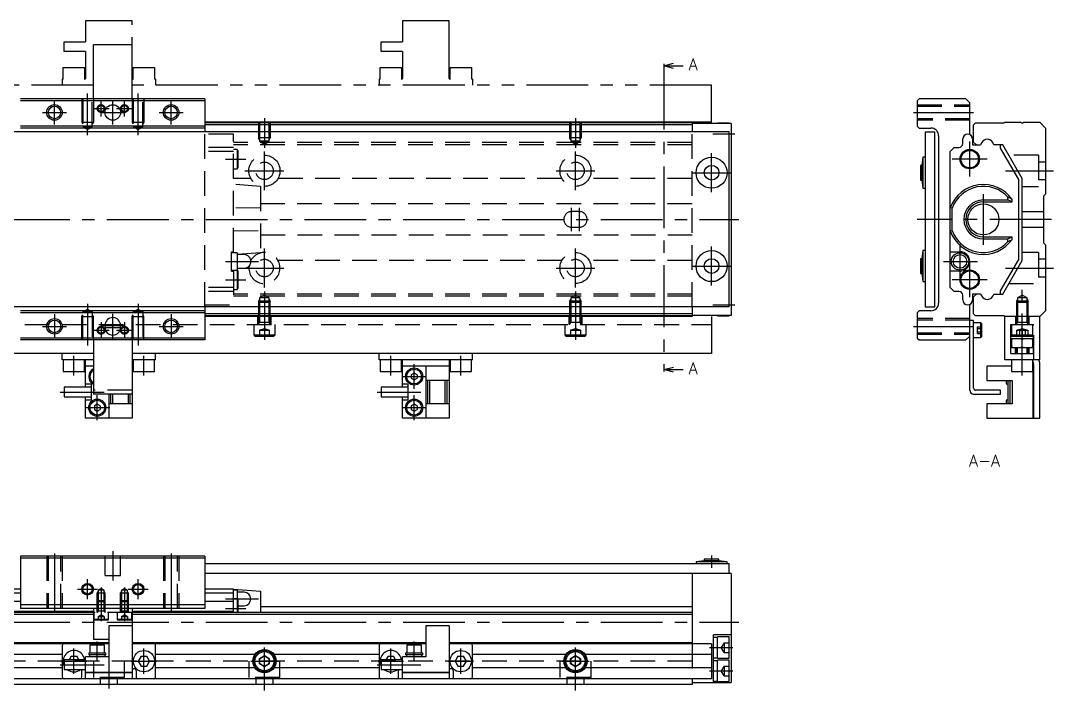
# Model space of a CAD drawing. Extents: x -2 to 521, y -8 to 185.
# Drawn here: x 255.2 to 520.8, y 13 to 185.2 of the extents above; entities that cross this region are included whole.
import ezdxf

# ---------------------------------------------------------------- set-up
doc = ezdxf.new("R2010")
doc.units = 0
doc.header["$LTSCALE"] = 0.5
for name, pattern in [('CENTER', [50.8, 31.75, -6.35, 6.35, -6.35]), ('DASHED', [19.05, 12.7, -6.35]), ('PHANTOM', [63.5, 31.75, -6.35, 6.35, -6.35, 6.35, -6.35])]:
    doc.linetypes.add(name, pattern=pattern)
for name, color, linetype in [('MSM_CENTER', 1, 'CENTER'), ('MSM_CONTINUOUS', 7, 'CONTINUOUS'), ('MSM_DASHED', 4, 'DASHED'), ('MSM_IMAGINARY', 6, 'PHANTOM'), ('MSM_NARROW', 5, 'CONTINUOUS'), ('MSM_PART_NUMBER', 7, 'CONTINUOUS')]:
    doc.layers.add(name, color=color, linetype=linetype)
doc.styles.get("Standard").update_dxf_attribs({"font": 'txt.shx', "height": 3, "bigfont": 'bigfont.shx'})

msp = doc.modelspace()

# ---------------------------------------------------------------- linework, layer by layer
at = {"layer": 'MSM_CENTER'}
for p, q in [((420.63, 173.08), (420.63, 95.96)), ((263.9, 158.48), (263.9, 164.68)), ((272.4, 155.78), (272.4, 166.48)), ((278.9, 158.48), (278.9, 164.68)), ((285.4, 155.78), (285.4, 166.48)), ((293.9, 158.48), (293.9, 164.68)), ((273.85, 162.58), (277.95, 162.58)), ((275.9, 160.53), (275.9, 164.63)), ((279.85, 162.58), (283.95, 162.58)), ((281.9, 160.53), (281.9, 164.63)), ((260.8, 161.58), (267, 161.58)), ((275.8, 161.58), (282, 161.58)), ((290.8, 161.58), (297, 161.58)), ((317.9, 160.08), (317.9, 152.45)), ((397.9, 160.08), (397.9, 152.45)), ((484.8, 161.58), (500.3, 161.58)), ((433.2, 156.08), (438.9, 156.08)), ((499.3, 145.08), (499.3, 154.08)), ((317.9, 141.58), (317.9, 151.58)), ((397.9, 141.58), (397.9, 151.58)), ((307.9, 149.58), (313.1, 149.58)), ((432.9, 141.08), (432.9, 151.08)), ((503.8, 149.58), (494.8, 149.58)), ((312.9, 146.58), (322.9, 146.58)), ((392.9, 146.58), (402.9, 146.58)), ((427.9, 146.08), (437.9, 146.08)), ((508.52, 146.58), (520.8, 146.58)), ((502.8, 127.58), (502.8, 140.58)), ((396.9, 131.08), (396.9, 137.08)), ((398.9, 131.08), (398.9, 137.08)), ((-2, 134.08), (439.9, 134.08)), ((520.3, 134.08), (485.8, 134.08)), ((496.8, 118.78), (496.8, 127.78)), ((317.9, 116.58), (317.9, 126.58)), ((397.9, 116.58), (397.9, 126.58)), ((432.9, 117.08), (432.9, 127.08)), ((307.9, 123.28), (316.4, 123.28)), ((492.55, 123.28), (501.3, 123.28)), ((499.3, 114.08), (499.3, 123.08)), ((312.9, 121.58), (322.9, 121.58)), ((392.9, 121.58), (402.9, 121.58)), ((427.9, 122.08), (437.9, 122.08)), ((508.52, 121.58), (520.8, 121.58)), ((307.9, 118.58), (313.1, 118.58)), ((503.8, 118.58), (494.8, 118.58)), ((317.9, 115.59), (317.9, 103.08)), ((397.9, 115.59), (397.9, 103.08)), ((512.8, 93.98), (512.8, 115.99)), ((272.4, 112.39), (272.4, 101.69)), ((285.4, 112.39), (285.4, 101.69)), ((433.2, 112.08), (438.9, 112.08)), ((263.9, 109.68), (263.9, 103.48)), ((278.9, 103.33), (278.9, 109.83)), ((293.9, 109.68), (293.9, 103.48)), ((260.8, 106.58), (267, 106.58)), ((275.9, 107.63), (275.9, 103.53)), ((275.9, 106.83), (281.9, 106.83)), ((275.9, 106.33), (281.9, 106.33)), ((281.9, 107.63), (281.9, 103.53)), ((290.8, 106.58), (297, 106.58)), ((484.8, 106.58), (500.3, 106.58)), ((273.85, 105.58), (277.95, 105.58)), ((279.85, 105.58), (283.95, 105.58)), ((268.9, 93.98), (268.9, 98.98)), ((286.9, 93.98), (286.9, 98.98)), ((350.4, 93.98), (350.4, 98.98)), ((368.4, 93.98), (368.4, 98.98)), ((356.4, 90.48), (356.4, 96.88)), ((353.2, 93.68), (359.6, 93.68)), ((265.4, 89.68), (276.65, 89.68)), ((274.9, 82.48), (274.9, 88.88)), ((346.9, 89.68), (358.15, 89.68)), ((356.4, 82.48), (356.4, 88.88)), ((271.7, 85.68), (278.1, 85.68)), ((353.2, 85.68), (359.6, 85.68)), ((263.9, 48.18), (263.9, 33.33)), ((278.9, 48.75), (278.9, 41.25)), ((293.9, 48.18), (293.9, 33.33)), ((432.9, 47.7), (432.9, 44.5)), ((272.4, 36.43), (272.4, 41.58)), ((285.4, 36.43), (285.4, 41.58)), ((269.83, 39), (274.98, 39)), ((275.9, 39.46), (275.9, 30.75)), ((281.9, 39.46), (281.9, 30.75)), ((282.82, 39), (287.98, 39)), ((307.9, 36.5), (316.4, 36.5)), ((307.9, 34), (313.1, 34)), ((-2, 30.5), (439.9, 30.5)), ((274.9, 20.6), (274.9, 25.6)), ((317.9, 13), (317.9, 24)), ((356.4, 20.6), (356.4, 25.6)), ((397.9, 13), (397.9, 24)), ((432.4, 24), (438.4, 24)), ((268.9, 17.25), (268.9, 23.75)), ((277.9, 23), (277.9, 13.5)), ((286.9, 17.25), (286.9, 23.75)), ((350.4, 17.25), (350.4, 23.75)), ((368.4, 17.25), (368.4, 23.75)), ((265.4, 19.6), (276.65, 19.6)), ((265.65, 20.5), (272.15, 20.5)), ((283.65, 20.5), (290.15, 20.5)), ((314.4, 20.5), (321.4, 20.5)), ((346.9, 19.6), (358.15, 19.6)), ((347.15, 20.5), (353.65, 20.5)), ((365.15, 20.5), (371.65, 20.5)), ((394.4, 20.5), (401.4, 20.5)), ((432.4, 18), (438.4, 18))]:
    msp.add_line(p, q, dxfattribs=at)
at = {"layer": 'MSM_CONTINUOUS'}
for p, q in [((420.63, 173.58), (423.13, 174.25)), ((420.63, 174.08), (420.63, 173.08)), ((423.13, 172.91), (420.63, 173.58)), ((420.63, 173.58), (425.63, 173.58)), ((302.6, 165.08), (255.2, 165.08)), ((302.6, 165.08), (302.6, 156.58)), ((486.3, 165.08), (485.8, 164.58)), ((498.3, 165.08), (486.3, 165.08)), ((499.3, 164.08), (498.3, 165.08)), ((302.6, 164.58), (255.2, 164.58)), ((485.8, 164.58), (485.8, 158.08)), ((499.3, 155.91), (499.3, 164.08)), ((302.6, 158.08), (255.2, 158.08)), ((302.6, 157.58), (255.2, 157.58)), ((427.9, 159.08), (302.6, 159.08)), ((427.9, 158.88), (302.6, 158.88)), ((427.9, 158.38), (302.6, 158.38)), ((427.9, 159.08), (427.9, 156.58)), ((437.9, 158.78), (427.9, 158.78)), ((437.4, 158.83), (434.4, 158.83)), ((434.4, 158.78), (434.4, 158.83)), ((437.4, 158.78), (437.4, 158.83)), ((437.9, 158.78), (437.9, 109.38)), ((485.8, 158.08), (486.3, 157.58)), ((486.3, 157.58), (489.3, 157.58)), ((500.3, 158.38), (500.8, 158.88)), ((500.3, 153.98), (500.3, 158.38)), ((500.8, 158.88), (508.1, 158.88)), ((508.1, 158.88), (508.3, 159.08)), ((508.3, 159.08), (512.4, 159.08)), ((513.2, 159.08), (517.3, 159.08)), ((517.3, 159.08), (518.8, 157.58)), ((518.8, 157.58), (518.8, 140.58)), ((437.4, 156.58), (118.4, 156.58)), ((437.4, 111.58), (437.4, 156.58)), ((487.8, 156.58), (487.8, 111.58)), ((487.8, 156.58), (490.3, 156.58)), ((490.3, 111.58), (490.3, 156.58)), ((491.3, 155.58), (491.3, 112.58)), ((497.5, 153.58), (497.5, 154.78)), ((500, 154.78), (500, 153.28)), ((494.3, 151.58), (495.3, 152.58)), ((494.3, 116.58), (494.3, 151.58)), ((495.3, 152.58), (496.5, 152.58)), ((500, 153.28), (502.08, 153.28)), ((501, 153.28), (500.3, 153.98)), ((502.4, 153.84), (502.08, 153.28)), ((505.53, 153.28), (505.2, 153.84)), ((507.8, 153.28), (505.53, 153.28)), ((507.14, 153.28), (507.14, 152.43)), ((507.14, 152.43), (511.8, 144.36)), ((512.8, 144.62), (507.8, 153.28)), ((487.25, 150.08), (487, 147.98)), ((487.8, 150.08), (487.25, 150.08)), ((487.25, 150.08), (487.25, 142.08)), ((487, 147.98), (486.6, 147.98)), ((486.6, 147.98), (486.6, 144.18)), ((487, 147.98), (487, 144.18)), ((486.6, 144.18), (487, 144.18)), ((487, 144.18), (487.25, 142.08)), ((511.8, 144.36), (511.8, 123.81)), ((512.8, 123.54), (512.8, 144.62)), ((487.25, 142.08), (487.8, 142.08)), ((502.8, 139.08), (509.12, 139.08)), ((502.8, 138.58), (510.18, 138.58)), ((509.12, 139.08), (509.12, 139.77)), ((510.18, 138.58), (509.12, 139.08)), ((510.18, 138.58), (510.18, 139.24)), ((518.8, 140.58), (518.3, 140.08)), ((518.3, 140.08), (518.3, 128.07)), ((494.8, 136.96), (494.3, 137.04)), ((494.8, 131.21), (494.8, 136.96)), ((494.3, 131.13), (494.8, 131.21)), ((502.8, 129.58), (510.18, 129.58)), ((502.8, 129.08), (509.12, 129.08)), ((509.12, 129.08), (510.18, 129.58)), ((509.12, 128.4), (509.12, 129.08)), ((510.18, 128.93), (510.18, 129.58)), ((518.3, 128.07), (518.8, 127.57)), ((518.8, 127.57), (518.8, 110.58)), ((487.25, 126.08), (487, 123.98)), ((487.8, 126.08), (487.25, 126.08)), ((487.25, 126.08), (487.25, 118.08)), ((494.3, 125.78), (496.8, 125.78)), ((487, 123.98), (486.6, 123.98)), ((486.6, 123.98), (486.6, 120.18)), ((487, 123.98), (487, 120.18)), ((511.8, 123.81), (507.14, 115.73)), ((507.8, 114.88), (512.8, 123.54)), ((486.6, 120.18), (487, 120.18)), ((487, 120.18), (487.25, 118.08)), ((496.8, 120.78), (494.3, 120.78)), ((487.25, 118.08), (487.8, 118.08)), ((495.3, 115.58), (494.3, 116.58)), ((496.5, 115.58), (495.3, 115.58)), ((497.5, 113.38), (497.5, 114.58)), ((500, 114.88), (500, 113.38)), ((502.08, 114.88), (500, 114.88)), ((500.3, 114.18), (501, 114.88)), ((502.08, 114.88), (502.4, 114.32)), ((505.2, 114.32), (505.53, 114.88)), ((505.53, 114.88), (507.8, 114.88)), ((507.14, 115.73), (507.14, 114.88)), ((437.4, 111.58), (118.4, 111.58)), ((302.6, 111.58), (302.6, 103.08)), ((427.9, 111.58), (427.9, 109.08)), ((487.8, 111.58), (490.3, 111.58)), ((499.3, 90.18), (499.3, 112.26)), ((500.3, 109.78), (500.3, 114.18)), ((302.6, 110.58), (255.2, 110.58)), ((302.6, 110.08), (255.2, 110.08)), ((427.9, 109.78), (302.6, 109.78)), ((427.9, 109.28), (302.6, 109.28)), ((427.9, 109.08), (302.6, 109.08)), ((437.9, 109.38), (427.9, 109.38)), ((432.9, 109.08), (432.9, 99.58)), ((434.4, 109.33), (434.4, 109.38)), ((434.4, 109.33), (437.4, 109.33)), ((437.4, 109.33), (437.4, 109.38)), ((486.3, 110.58), (485.8, 110.08)), ((485.8, 110.08), (485.8, 103.58)), ((489.3, 110.58), (486.3, 110.58)), ((500.8, 109.28), (500.3, 109.78)), ((508.1, 109.28), (500.8, 109.28)), ((508.3, 109.08), (508.1, 109.28)), ((517.3, 109.08), (508.3, 109.08)), ((508.3, 97.98), (508.3, 109.08)), ((518.8, 110.58), (517.3, 109.08)), ((517.3, 97.98), (517.3, 109.08)), ((276.9, 106.83), (276.9, 106.33)), ((280.9, 106.33), (280.9, 106.83)), ((500.3, 108.08), (499.3, 108.08)), ((500.3, 90.68), (500.3, 108.08)), ((502.1, 107.48), (500.3, 107.48)), ((502.1, 107.48), (502.1, 103.68)), ((502.3, 107.28), (502.1, 107.48)), ((502.3, 107.28), (502.3, 103.88)), ((499.3, 104.08), (498.3, 103.08)), ((500.3, 103.68), (502.1, 103.68)), ((502.1, 103.68), (502.3, 103.88)), ((509.9, 104.08), (515.7, 104.08)), ((509.9, 99.58), (509.9, 104.08)), ((515.7, 99.58), (515.7, 104.08)), ((302.6, 103.58), (255.2, 103.58)), ((302.6, 103.08), (255.2, 103.08)), ((273.9, 103.08), (273.9, 89.18)), ((283.9, 103.08), (283.9, 82.98)), ((485.8, 103.58), (486.3, 103.08)), ((486.3, 103.08), (498.3, 103.08)), ((515.7, 101.08), (509.9, 101.08)), ((510.05, 103.48), (515.55, 103.48)), ((510.05, 103.48), (510.05, 101.08)), ((511.1, 99.58), (511.1, 101.08)), ((511.3, 101.08), (511.3, 99.58)), ((512.8, 101.33), (512.8, 103.24)), ((514.49, 101.1), (514.18, 101.08)), ((514.3, 99.58), (514.3, 101.08)), ((514.5, 101.08), (514.5, 99.58)), ((515.55, 101.08), (515.55, 103.48)), ((273.9, 99.58), (122.9, 99.58)), ((265.9, 97.98), (265.9, 99.58)), ((432.9, 99.58), (283.9, 99.58)), ((289.9, 97.98), (289.9, 99.58)), ((347.4, 97.98), (347.4, 99.58)), ((371.4, 97.98), (371.4, 99.58)), ((509.9, 99.58), (515.7, 99.58)), ((273.9, 97.98), (265.9, 97.98)), ((266.15, 97.98), (266.15, 94.98)), ((271.65, 94.98), (271.65, 97.98)), ((271.9, 90.93), (271.9, 97.85)), ((273.9, 96.38), (271.9, 96.38)), ((289.9, 97.98), (283.9, 97.98)), ((284.15, 97.98), (284.15, 94.98)), ((289.65, 94.98), (289.65, 97.98)), ((371.4, 97.98), (347.4, 97.98)), ((347.65, 97.98), (347.65, 94.98)), ((353.15, 94.98), (353.15, 97.98)), ((353.4, 90.93), (353.4, 97.85)), ((365.4, 96.38), (353.4, 96.38)), ((359.4, 96.38), (359.4, 82.98)), ((365.4, 97.85), (365.4, 82.98)), ((365.65, 97.98), (365.65, 94.98)), ((371.15, 94.98), (371.15, 97.98)), ((420.63, 95.46), (423.13, 96.13)), ((420.63, 95.96), (420.63, 94.96)), ((510.05, 96.38), (503.7, 96.38)), ((503.7, 96.38), (503.7, 92.68)), ((517.3, 97.98), (508.3, 97.98)), ((510.05, 97.98), (510.05, 94.98)), ((515.55, 94.98), (515.55, 97.98)), ((515.65, 96.38), (515.55, 96.38)), ((515.65, 82.98), (515.65, 96.38)), ((515.65, 96.33), (515.7, 96.33)), ((515.7, 96.98), (515.7, 82.98)), ((517.3, 82.98), (517.3, 96.98)), ((266.15, 94.98), (271.65, 94.98)), ((284.15, 94.98), (289.65, 94.98)), ((347.65, 94.98), (353.15, 94.98)), ((356.4, 94.55), (355.65, 94.12)), ((355.65, 94.12), (355.65, 93.25)), ((355.65, 93.25), (356.4, 92.82)), ((357.15, 94.12), (356.4, 94.55)), ((356.4, 92.82), (357.15, 93.25)), ((357.15, 94.12), (357.15, 93.25)), ((365.65, 94.98), (371.15, 94.98)), ((423.13, 94.79), (420.63, 95.46)), ((420.63, 95.46), (425.63, 95.46)), ((510.05, 94.98), (515.55, 94.98)), ((266.4, 90.93), (266.4, 88.43)), ((273.4, 90.93), (266.4, 90.93)), ((273.4, 91.68), (271.9, 91.68)), ((273.4, 87.68), (273.4, 91.68)), ((347.9, 90.93), (347.9, 88.43)), ((354.9, 90.93), (347.9, 90.93)), ((354.9, 91.68), (353.4, 91.68)), ((354.9, 87.68), (354.9, 91.68)), ((365.4, 92.68), (359.4, 92.68)), ((359.9, 86.68), (359.9, 92.68)), ((360.4, 86.68), (360.4, 92.68)), ((364.4, 86.68), (364.4, 92.68)), ((364.9, 86.68), (364.9, 92.68)), ((503.7, 92.68), (510.2, 92.68)), ((508.7, 92.68), (508.7, 91.78)), ((508.7, 91.78), (509.2, 91.78)), ((509.2, 86.68), (509.2, 92.68)), ((509.7, 86.68), (509.7, 92.68)), ((510.2, 92.68), (510.2, 86.68)), ((266.4, 88.43), (273.4, 88.43)), ((271.9, 82.98), (271.9, 88.43)), ((271.9, 87.68), (273.4, 87.68)), ((283.9, 89.18), (273.9, 89.18)), ((277.9, 89.18), (277.9, 82.98)), ((278.4, 86.68), (278.4, 89.18)), ((278.9, 86.68), (278.9, 89.18)), ((282.9, 86.68), (282.9, 89.18)), ((283.4, 86.68), (283.4, 89.18)), ((347.9, 88.43), (354.9, 88.43)), ((353.4, 82.98), (353.4, 88.43)), ((353.4, 87.68), (354.9, 87.68)), ((500.3, 89.18), (507.2, 89.18)), ((507.2, 90.18), (500.8, 90.18)), ((507.2, 89.18), (507.2, 90.18)), ((274.9, 86.55), (274.15, 86.12)), ((274.15, 86.12), (274.15, 85.25)), ((274.15, 85.25), (274.9, 84.82)), ((275.65, 86.12), (274.9, 86.55)), ((274.9, 84.82), (275.65, 85.25)), ((275.65, 86.12), (275.65, 85.25)), ((283.9, 86.68), (277.9, 86.68)), ((356.4, 86.55), (355.65, 86.12)), ((355.65, 86.12), (355.65, 85.25)), ((355.65, 85.25), (356.4, 84.82)), ((357.15, 86.12), (356.4, 86.55)), ((356.4, 84.82), (357.15, 85.25)), ((357.15, 86.12), (357.15, 85.25)), ((365.4, 86.68), (359.4, 86.68)), ((510.2, 86.68), (503.7, 86.68)), ((503.7, 86.68), (503.7, 82.98)), ((508.7, 87.58), (508.7, 86.68)), ((509.2, 87.58), (508.7, 87.58)), ((283.9, 82.98), (271.9, 82.98)), ((365.4, 82.98), (353.4, 82.98)), ((503.7, 82.98), (515.65, 82.98)), ((515.65, 83.03), (515.7, 83.03)), ((515.7, 82.98), (517.3, 82.98)), ((255.2, 47.5), (255.2, 34)), ((302.6, 47.5), (255.2, 47.5)), ((302.6, 47), (255.2, 47)), ((302.6, 47.5), (302.6, 34)), ((437.4, 45.5), (302.6, 45.5)), ((431, 46.3), (428.9, 46.05)), ((428.9, 46.05), (428.9, 45.5)), ((436.9, 46.05), (428.9, 46.05)), ((431, 46.7), (431, 46.3)), ((434.8, 46.7), (431, 46.7)), ((434.8, 46.3), (431, 46.3)), ((434.8, 46.3), (434.8, 46.7)), ((436.9, 46.05), (434.8, 46.3)), ((436.9, 45.5), (436.9, 46.05)), ((437.4, 43), (437.4, 45.5)), ((437.9, 43), (302.6, 43)), ((427.9, 43), (427.9, 25)), ((437.9, 43), (437.9, 15)), ((255.2, 39), (247.9, 39)), ((255.2, 38), (247.9, 38)), ((309.9, 39), (302.6, 39)), ((309.9, 38), (302.6, 38)), ((309.9, 39), (316.9, 38.5)), ((309.9, 33), (309.9, 39)), ((310.9, 38.75), (309.9, 38.75)), ((310.9, 38.75), (310.9, 36.45)), ((312.65, 38.25), (310.9, 38.25)), ((316.9, 38.5), (316.9, 33)), ((255.2, 35.8), (247.9, 35.8)), ((302.6, 35), (255.2, 35)), ((309.9, 35.8), (302.6, 35.8)), ((310.85, 36.5), (309.9, 36.5)), ((311.1, 36.25), (310.85, 36.5)), ((310.85, 36.5), (310.85, 33)), ((311.1, 36.25), (311.1, 33)), ((311.1, 34.75), (312.65, 34.75)), ((273.9, 33), (127.9, 33)), ((273.9, 32.5), (127.9, 32.5)), ((273.9, 33.3), (247.9, 33.3)), ((302.6, 34), (255.2, 34)), ((273.9, 34), (273.9, 26.1)), ((283.9, 34), (283.9, 16)), ((309.9, 33.3), (283.9, 33.3)), ((427.9, 33), (283.9, 33)), ((427.9, 32.5), (283.9, 32.5)), ((427.9, 34.5), (316.9, 34.5)), ((277.9, 29.6), (277.9, 21.6)), ((283.9, 29.6), (277.9, 29.6)), ((359.4, 29.6), (359.4, 21.6)), ((365.4, 29.6), (359.4, 29.6)), ((365.4, 29.6), (365.4, 16)), ((433.4, 15), (433.4, 27.25)), ((437.9, 27.25), (433.4, 27.25)), ((434.4, 26.6), (433.4, 26.6)), ((434.4, 21.25), (434.4, 26.75)), ((437.4, 26.75), (434.4, 26.75)), ((437.4, 21.25), (437.4, 26.75)), ((277.9, 25.2), (202.4, 25.2)), ((277.9, 25), (202.4, 25)), ((265.9, 24.5), (265.9, 16.5)), ((273, 24.6), (273, 22.6)), ((276.8, 24.6), (273, 24.6)), ((277.9, 26.1), (273.9, 26.1)), ((276.8, 22.6), (276.8, 24.6)), ((359.4, 25.2), (283.9, 25.2)), ((359.4, 25), (283.9, 25)), ((289.9, 16.5), (289.9, 24.5)), ((347.4, 24.5), (347.4, 16.5)), ((354.5, 24.6), (354.5, 22.6)), ((358.3, 24.6), (354.5, 24.6)), ((358.3, 22.6), (358.3, 24.6)), ((427.9, 25.2), (365.4, 25.2)), ((432.9, 25), (365.4, 25)), ((371.4, 16.5), (371.4, 24.5)), ((432.9, 25), (432.9, 16)), ((265.9, 22.2), (240.37, 22.2)), ((268.18, 21.75), (267.66, 20.85)), ((268.18, 21.75), (269.62, 21.75)), ((270.14, 20.85), (269.62, 21.75)), ((277.9, 21.6), (271.9, 21.6)), ((271.9, 16), (271.9, 21.6)), ((272.7, 22.6), (272.7, 22.1)), ((277.1, 22.6), (272.7, 22.6)), ((277.1, 22.1), (272.7, 22.1)), ((272.9, 22.1), (272.9, 21.6)), ((276.9, 21.6), (276.9, 22.1)), ((277.1, 22.1), (277.1, 22.6)), ((286.18, 21.75), (285.46, 20.5)), ((286.18, 21.75), (287.62, 21.75)), ((288.34, 20.5), (287.62, 21.75)), ((315.43, 22.2), (289.9, 22.2)), ((316.65, 21.22), (317.9, 21.94)), ((317.9, 21.94), (319.15, 21.22)), ((347.4, 22.2), (320.37, 22.2)), ((349.68, 21.75), (349.16, 20.85)), ((349.68, 21.75), (351.12, 21.75)), ((351.64, 20.85), (351.12, 21.75)), ((359.4, 21.6), (353.4, 21.6)), ((353.4, 16), (353.4, 21.6)), ((354.2, 22.6), (354.2, 22.1)), ((358.6, 22.6), (354.2, 22.6)), ((358.6, 22.1), (354.2, 22.1)), ((354.4, 22.1), (354.4, 21.6)), ((358.4, 21.6), (358.4, 22.1)), ((358.6, 22.1), (358.6, 22.6)), ((367.68, 21.75), (366.96, 20.5)), ((367.68, 21.75), (369.12, 21.75)), ((369.84, 20.5), (369.12, 21.75)), ((395.43, 22.2), (371.4, 22.2)), ((396.65, 21.22), (397.9, 21.94)), ((397.9, 21.94), (399.15, 21.22)), ((432.9, 22.2), (400.37, 22.2)), ((433.4, 21.4), (434.4, 21.4)), ((434.4, 21.25), (437.4, 21.25)), ((265.9, 18.8), (240.37, 18.8)), ((265.9, 20.8), (265.72, 20.5)), ((265.72, 20.5), (265.9, 20.2)), ((271.9, 20.85), (266.4, 20.85)), ((266.4, 20.85), (266.4, 18.35)), ((285.46, 20.5), (286.18, 19.25)), ((286.18, 19.25), (287.62, 19.25)), ((287.62, 19.25), (288.34, 20.5)), ((290.08, 20.5), (289.9, 20.8)), ((289.9, 20.2), (290.08, 20.5)), ((315.43, 18.8), (289.9, 18.8)), ((316.65, 19.78), (316.65, 21.22)), ((317.9, 19.06), (316.65, 19.78)), ((319.15, 19.78), (317.9, 19.06)), ((319.15, 21.22), (319.15, 19.78)), ((347.4, 18.8), (320.37, 18.8)), ((347.4, 20.8), (347.22, 20.5)), ((347.22, 20.5), (347.4, 20.2)), ((353.4, 20.85), (347.9, 20.85)), ((347.9, 20.85), (347.9, 18.35)), ((366.96, 20.5), (367.68, 19.25)), ((367.68, 19.25), (369.12, 19.25)), ((369.12, 19.25), (369.84, 20.5)), ((371.58, 20.5), (371.4, 20.8)), ((371.4, 20.2), (371.58, 20.5)), ((395.43, 18.8), (371.4, 18.8)), ((396.65, 19.78), (396.65, 21.22)), ((397.9, 19.06), (396.65, 19.78)), ((399.15, 19.78), (397.9, 19.06)), ((399.15, 21.22), (399.15, 19.78)), ((432.9, 18.8), (400.37, 18.8)), ((434.4, 20.6), (433.4, 20.6)), ((434.4, 15.25), (434.4, 20.75)), ((437.4, 20.75), (434.4, 20.75)), ((437.4, 15.25), (437.4, 20.75)), ((432.9, 16), (122.9, 16)), ((266.4, 18.35), (271.9, 18.35)), ((270.9, 16.5), (270.9, 18.1)), ((271.9, 17.65), (283.9, 17.65)), ((271.9, 17.6), (283.9, 17.6)), ((271.95, 17.65), (271.95, 17.6)), ((283.85, 17.65), (283.85, 17.6)), ((284.9, 18.1), (284.9, 16.5)), ((347.9, 18.35), (353.4, 18.35)), ((352.4, 16.5), (352.4, 18.1)), ((353.4, 17.65), (365.4, 17.65)), ((353.4, 17.6), (365.4, 17.6)), ((353.45, 17.65), (353.45, 17.6)), ((365.35, 17.65), (365.35, 17.6)), ((366.4, 18.1), (366.4, 16.5)), ((427.9, 16), (427.9, 14.5)), ((427.9, 14.5), (127.9, 14.5)), ((427.9, 15), (437.9, 15)), ((433.4, 15.4), (434.4, 15.4)), ((434.4, 15.25), (437.4, 15.25))]:
    msp.add_line(p, q, dxfattribs=at)
for centre, radius in [((263.9, 161.58), 1.62), ((278.9, 161.58), 2), ((293.9, 161.58), 1.62), ((499.3, 149.58), 2.5), ((499.3, 149.58), 2.25), ((432.9, 146.08), 4), ((432.9, 146.08), 1.9), ((502.8, 134.08), 4), ((432.9, 122.08), 4), ((496.8, 123.28), 2.25), ((496.8, 123.28), 1.75), ((432.9, 122.08), 1.9), ((499.3, 118.58), 2.5), ((499.3, 118.58), 2.25), ((263.9, 106.58), 1.62), ((293.9, 106.58), 1.62), ((356.4, 93.68), 2.2), ((356.4, 93.68), 1.9), ((274.9, 85.68), 2.2), ((356.4, 85.68), 2.2), ((274.9, 85.68), 1.9), ((356.4, 85.68), 1.9), ((272.4, 39), 1.23), ((285.4, 39), 1.23), ((286.9, 20.5), 2.75), ((317.9, 20.5), 3), ((317.9, 20.5), 2.75), ((317.9, 20.5), 2.45), ((317.9, 20.5), 1.25), ((368.4, 20.5), 2.75), ((397.9, 20.5), 3), ((397.9, 20.5), 2.75), ((397.9, 20.5), 2.45), ((397.9, 20.5), 1.25)]:
    msp.add_circle(centre, radius, dxfattribs=at)
for centre, radius, start, end in [((489.3, 155.58), 2, 0, 90), ((512.8, 159.38), 0.5, 216.8761, 323.1239), ((498.75, 154.78), 1.25, 0, 180), ((503.92, 152.97), 1.75, 93.7679, 149.9999), ((503.69, 152.97), 1.75, 30.0001, 86.2321), ((496.5, 153.58), 1, 270, 0), ((502.8, 134.08), 9, 34.9152, 160.8119), ((502.8, 134.08), 8.5, 41.9786, 160.2501), ((502.8, 134.08), 5, 90, 270), ((502.8, 134.08), 4.5, 90, 270), ((504.65, 129.55), 11.15, 60.2349, 66.3409), ((502.8, 134.08), 9, 199.1881, 325.0848), ((502.8, 134.08), 8.5, 199.7499, 318.0214), ((504.73, 138.44), 10.96, 293.6059, 299.8183), ((496.8, 123.28), 2.5, 270, 90), ((496.5, 114.58), 1, 0, 90), ((503.92, 115.2), 1.75, 210.0001, 266.2321), ((503.69, 115.2), 1.75, 273.7679, 329.9999), ((489.3, 112.58), 2, 270, 0), ((498.75, 113.38), 1.25, 180, 0), ((278.9, 106.83), 2, 0, 180), ((278.9, 106.33), 2, 180, 0), ((511.43, 99.51), 3.97, 69.7438, 110.2562), ((511.43, 105.06), 3.97, 249.7438, 290.2562), ((514.18, 99.51), 3.97, 69.7438, 110.2562), ((514.18, 105.06), 3.97, 249.7438, 290.2562), ((271.64, 97.67), 0.311, 34.723, 88.9034), ((274.9, 93.68), 2.2, 117.0357, 242.9643), ((284.16, 97.67), 0.318, 91.7128, 144.6608), ((353.14, 97.67), 0.311, 34.723, 88.9034), ((365.66, 97.67), 0.318, 91.7128, 144.6608), ((514.7, 96.98), 1, 0, 31.7883), ((514.7, 96.98), 2.6, 0, 22.6199), ((274.9, 93.68), 1.9, 121.7569, 238.2431), ((500.8, 90.68), 0.5, 180, 270), ((500.3, 90.18), 1, 180, 270), ((312.65, 36.5), 1.75, 270, 90), ((266.4, 24.5), 0.5, 90, 180), ((289.4, 24.5), 0.5, 0, 90), ((347.9, 24.5), 0.5, 90, 180), ((370.9, 24.5), 0.5, 0, 90), ((268.9, 20.5), 2.75, 7.312, 204.62), ((350.4, 20.5), 2.75, 7.312, 204.62), ((284.4, 18.1), 0.5, 0, 180), ((365.9, 18.1), 0.5, 0, 180), ((266.4, 16.5), 0.5, 180, 270), ((268.9, 20.5), 2.75, 231.4273, 308.5727), ((270.4, 16.5), 0.5, 270, 0), ((271.4, 18.1), 0.5, 150, 180), ((271.4, 18.1), 0.5, 0, 30), ((285.4, 16.5), 0.5, 180, 270), ((289.4, 16.5), 0.5, 270, 0), ((347.9, 16.5), 0.5, 180, 270), ((350.4, 20.5), 2.75, 231.4273, 308.5727), ((351.9, 16.5), 0.5, 270, 0), ((352.9, 18.1), 0.5, 150, 180), ((352.9, 18.1), 0.5, 0, 30), ((366.9, 16.5), 0.5, 180, 270), ((370.9, 16.5), 0.5, 270, 0)]:
    msp.add_arc(centre, radius, start, end, dxfattribs=at)
at = {"layer": 'MSM_DASHED'}
for p, q in [((270.9, 165.08), (270.9, 159.08)), ((271.17, 165.08), (271.17, 157.88)), ((273.63, 157.88), (273.63, 165.08)), ((273.9, 165.08), (273.9, 159.08)), ((283.9, 165.08), (283.9, 159.08)), ((284.17, 165.08), (284.17, 157.88)), ((286.63, 157.88), (286.63, 165.08)), ((286.9, 165.08), (286.9, 159.08)), ((485.8, 163.58), (499.3, 163.58)), ((485.8, 163.21), (499.3, 163.21)), ((499.3, 159.96), (485.8, 159.96)), ((499.3, 159.58), (485.8, 159.58)), ((270.9, 159.08), (273.9, 159.08)), ((270.9, 159.08), (271.17, 158.62)), ((271.17, 157.88), (272.4, 157.17)), ((271.17, 157.88), (273.63, 157.88)), ((272.4, 157.17), (273.63, 157.88)), ((273.9, 159.08), (273.63, 158.62)), ((283.9, 159.08), (286.9, 159.08)), ((283.9, 159.08), (284.17, 158.62)), ((284.17, 157.88), (285.4, 157.17)), ((284.17, 157.88), (286.63, 157.88)), ((285.4, 157.17), (286.63, 157.88)), ((286.9, 159.08), (286.63, 158.62)), ((316.4, 159.08), (316.4, 155.08)), ((316.6, 158.88), (316.6, 158.88)), ((316.67, 159.08), (316.67, 154.16)), ((319.13, 154.16), (319.13, 159.08)), ((319.2, 158.88), (319.21, 158.9)), ((319.4, 159.08), (319.4, 155.08)), ((396.4, 159.08), (396.4, 155.08)), ((396.6, 158.88), (396.6, 158.88)), ((396.67, 159.08), (396.67, 154.16)), ((399.13, 154.16), (399.13, 159.08)), ((399.2, 158.88), (399.21, 158.9)), ((399.4, 159.08), (399.4, 155.08)), ((302.6, 111.58), (302.6, 156.58)), ((309.9, 156.03), (302.6, 156.03)), ((309.9, 125.53), (309.9, 156.03)), ((319.4, 155.08), (316.4, 155.08)), ((316.67, 154.62), (316.4, 155.08)), ((319.13, 154.16), (316.67, 154.16)), ((316.67, 154.16), (317.9, 153.45)), ((317.9, 153.45), (319.13, 154.16)), ((319.13, 154.62), (319.4, 155.08)), ((399.4, 155.08), (396.4, 155.08)), ((396.67, 154.62), (396.4, 155.08)), ((399.13, 154.16), (396.67, 154.16)), ((396.67, 154.16), (397.9, 153.45)), ((397.9, 153.45), (399.13, 154.16)), ((399.13, 154.62), (399.4, 155.08)), ((427.9, 111.58), (427.9, 156.58)), ((309.9, 152.58), (302.6, 152.58)), ((309.9, 151.58), (302.6, 151.58)), ((427.9, 153.84), (309.9, 153.84)), ((427.9, 153.28), (309.9, 153.28)), ((310.85, 152.08), (309.9, 152.08)), ((310.85, 152.08), (310.85, 147.08)), ((311.1, 151.83), (310.85, 152.08)), ((311.1, 151.83), (311.1, 147.33)), ((517, 150.58), (509.36, 150.58)), ((517, 150.58), (517, 142.58)), ((518.8, 148.83), (517, 148.83)), ((309.9, 147.08), (310.85, 147.08)), ((310.85, 147.08), (311.1, 147.33)), ((314.41, 144.62), (309.9, 144.62)), ((394.41, 144.62), (321.39, 144.62)), ((427.9, 144.62), (401.39, 144.62)), ((517, 144.33), (518.8, 144.33)), ((316.9, 142.58), (309.9, 143.08)), ((316.9, 142.58), (316.9, 125.58)), ((512.8, 142.58), (517, 142.58)), ((316.9, 136.96), (309.9, 137.04)), ((427.9, 138.08), (316.9, 138.08)), ((398.9, 136.08), (396.9, 136.08)), ((512.8, 136.08), (518.3, 136.08)), ((309.9, 131.13), (316.9, 131.21)), ((396.9, 132.08), (398.9, 132.08)), ((512.8, 132.08), (518.3, 132.08)), ((316.9, 130.08), (427.9, 130.08)), ((309.4, 125.78), (309.9, 125.78)), ((309.4, 120.78), (309.4, 125.78)), ((310.9, 125.53), (309.4, 125.53)), ((310.9, 125.16), (316.9, 125.58)), ((310.9, 125.53), (310.9, 121.03)), ((312.65, 125.03), (310.9, 125.03)), ((517, 125.58), (512.8, 125.58)), ((517, 125.58), (517, 117.58)), ((314.41, 123.54), (314.38, 123.54)), ((394.41, 123.54), (321.39, 123.54)), ((427.9, 123.54), (401.39, 123.54)), ((518.8, 123.83), (517, 123.83)), ((309.4, 121.03), (310.9, 121.03)), ((309.4, 120.78), (309.9, 120.78)), ((309.9, 121.03), (309.9, 112.13)), ((310.85, 121.03), (310.85, 116.08)), ((310.9, 121.53), (312.65, 121.53)), ((311.1, 120.83), (310.9, 121.03)), ((311.1, 120.83), (311.1, 116.33)), ((509.36, 117.58), (517, 117.58)), ((517, 119.33), (518.8, 119.33)), ((309.9, 116.58), (302.6, 116.58)), ((309.9, 115.58), (302.6, 115.58)), ((309.9, 116.08), (310.85, 116.08)), ((427.9, 114.88), (309.9, 114.88)), ((427.9, 114.32), (309.9, 114.32)), ((310.85, 116.08), (311.1, 116.33)), ((317.9, 114.59), (316.67, 113.88)), ((319.13, 113.88), (317.9, 114.59)), ((397.9, 114.59), (396.67, 113.88)), ((399.13, 113.88), (397.9, 114.59)), ((512.8, 114.59), (511.57, 113.88)), ((514.03, 113.88), (512.8, 114.59)), ((302.6, 112.13), (309.9, 112.13)), ((316.67, 113.55), (316.4, 113.08)), ((316.4, 113.08), (316.4, 107.08)), ((319.4, 113.08), (316.4, 113.08)), ((316.67, 113.08), (316.4, 112.81)), ((316.4, 112.81), (319.4, 112.81)), ((316.67, 113.88), (316.67, 107.58)), ((319.13, 113.88), (316.67, 113.88)), ((319.13, 107.58), (319.13, 113.88)), ((319.13, 113.55), (319.4, 113.08)), ((319.4, 112.81), (319.13, 113.08)), ((319.4, 107.08), (319.4, 113.08)), ((396.67, 113.55), (396.4, 113.08)), ((396.4, 113.08), (396.4, 107.08)), ((399.4, 113.08), (396.4, 113.08)), ((396.67, 113.08), (396.4, 112.81)), ((396.4, 112.81), (399.4, 112.81)), ((396.67, 113.88), (396.67, 107.58)), ((399.13, 113.88), (396.67, 113.88)), ((399.13, 107.58), (399.13, 113.88)), ((399.13, 113.55), (399.4, 113.08)), ((399.4, 112.81), (399.13, 113.08)), ((399.4, 107.08), (399.4, 113.08)), ((511.57, 113.55), (511.3, 113.08)), ((511.3, 113.08), (511.3, 107.08)), ((514.3, 113.08), (511.3, 113.08)), ((511.57, 113.08), (511.3, 112.81)), ((511.3, 112.81), (514.3, 112.81)), ((511.57, 113.88), (511.57, 107.58)), ((514.03, 113.88), (511.57, 113.88)), ((514.03, 107.58), (514.03, 113.88)), ((514.03, 113.55), (514.3, 113.08)), ((514.3, 112.81), (514.03, 113.08)), ((514.3, 107.08), (514.3, 113.08)), ((270.9, 109.08), (271.17, 109.55)), ((270.9, 103.08), (270.9, 109.08)), ((270.9, 109.08), (273.9, 109.08)), ((271.17, 110.28), (272.4, 110.99)), ((271.17, 110.28), (273.63, 110.28)), ((271.17, 103.08), (271.17, 110.28)), ((272.4, 110.99), (273.63, 110.28)), ((273.63, 110.28), (273.63, 103.08)), ((273.9, 109.08), (273.63, 109.55)), ((273.9, 103.08), (273.9, 109.08)), ((283.9, 109.08), (284.17, 109.55)), ((283.9, 103.08), (283.9, 109.08)), ((283.9, 109.08), (286.9, 109.08)), ((284.17, 110.28), (285.4, 110.99)), ((284.17, 110.28), (286.63, 110.28)), ((284.17, 103.08), (284.17, 110.28)), ((285.4, 110.99), (286.63, 110.28)), ((286.63, 110.28), (286.63, 103.08)), ((286.9, 109.08), (286.63, 109.55)), ((286.9, 103.08), (286.9, 109.08)), ((316.15, 109.08), (316.15, 107.08)), ((319.65, 107.08), (319.65, 109.08)), ((396.15, 109.08), (396.15, 107.08)), ((399.65, 107.08), (399.65, 109.08)), ((511.05, 109.08), (511.05, 107.08)), ((514.55, 107.08), (514.55, 109.08)), ((122.9, 107.08), (432.9, 107.08)), ((315.15, 107.08), (315.15, 104.38)), ((319.4, 107.58), (316.4, 107.58)), ((316.4, 107.08), (316.67, 107.58)), ((319.4, 107.08), (319.13, 107.58)), ((320.65, 104.38), (320.65, 107.08)), ((395.15, 107.08), (395.15, 104.38)), ((399.4, 107.58), (396.4, 107.58)), ((396.4, 107.08), (396.67, 107.58)), ((399.4, 107.08), (399.13, 107.58)), ((400.65, 104.38), (400.65, 107.08)), ((499.3, 108.58), (485.8, 108.58)), ((499.3, 108.21), (485.8, 108.21)), ((501.3, 106.45), (502.3, 106.45)), ((501.3, 104.72), (501.3, 106.45)), ((509.8, 107.08), (509.8, 97.98)), ((509.8, 107.08), (515.8, 107.08)), ((510.05, 107.08), (510.05, 104.38)), ((514.3, 107.58), (511.3, 107.58)), ((511.3, 107.08), (511.57, 107.58)), ((514.3, 107.08), (514.03, 107.58)), ((515.55, 104.38), (515.55, 107.08)), ((515.8, 97.98), (515.8, 107.08)), ((315.15, 104.38), (315.45, 104.08)), ((315.15, 104.38), (320.65, 104.38)), ((315.45, 104.08), (320.35, 104.08)), ((317.9, 105.92), (316.65, 105.58)), ((316.65, 105.58), (316.65, 104.08)), ((316.65, 105.58), (319.15, 105.58)), ((319.15, 105.58), (317.9, 105.92)), ((317.9, 105.58), (317.9, 104.08)), ((319.15, 105.58), (319.15, 104.08)), ((320.35, 104.08), (320.65, 104.38)), ((395.15, 104.38), (395.45, 104.08)), ((395.15, 104.38), (400.65, 104.38)), ((395.45, 104.08), (400.35, 104.08)), ((397.9, 105.92), (396.65, 105.58)), ((396.65, 105.58), (396.65, 104.08)), ((396.65, 105.58), (399.15, 105.58)), ((399.15, 105.58), (397.9, 105.92)), ((397.9, 105.58), (397.9, 104.08)), ((399.15, 105.58), (399.15, 104.08)), ((400.35, 104.08), (400.65, 104.38)), ((485.8, 104.96), (499.3, 104.96)), ((485.8, 104.58), (499.3, 104.58)), ((501.3, 106.02), (502.3, 106.02)), ((501.3, 105.15), (502.3, 105.15)), ((501.3, 104.72), (502.3, 104.72)), ((510.05, 104.38), (510.35, 104.08)), ((510.05, 104.38), (515.55, 104.38)), ((511.36, 105.58), (511.36, 104.08)), ((511.36, 105.58), (514.25, 105.58)), ((512.8, 105.92), (511.55, 105.58)), ((512.08, 105.58), (512.08, 104.08)), ((514.05, 105.58), (512.8, 105.92)), ((512.8, 105.58), (512.8, 104.08)), ((513.52, 105.58), (513.52, 104.08)), ((514.25, 105.58), (514.25, 104.08)), ((515.25, 104.08), (515.55, 104.38)), ((283.9, 90.18), (273.9, 90.18)), ((261.9, 47.5), (261.9, 34)), ((262.28, 47.5), (262.28, 34)), ((265.52, 34), (265.52, 47.5)), ((265.9, 47.5), (265.9, 34)), ((276.9, 42.5), (276.9, 47.5)), ((280.9, 42.5), (280.9, 47.5)), ((291.9, 47.5), (291.9, 34)), ((292.28, 47.5), (292.28, 34)), ((295.52, 34), (295.52, 47.5)), ((295.9, 47.5), (295.9, 34)), ((276.9, 42.5), (280.9, 42.5)), ((274.9, 38), (275.12, 38.37)), ((274.9, 33), (274.9, 38)), ((276.9, 38), (274.9, 38)), ((275.9, 39.2), (275.12, 38.75)), ((275.12, 38.75), (275.12, 33.37)), ((276.68, 38.75), (275.12, 38.75)), ((276.68, 38.75), (275.9, 39.2)), ((276.68, 33.37), (276.68, 38.75)), ((276.9, 38), (276.68, 38.37)), ((276.9, 33), (276.9, 38)), ((280.9, 38), (281.12, 38.37)), ((280.9, 33), (280.9, 38)), ((282.9, 38), (280.9, 38)), ((281.9, 39.2), (281.12, 38.75)), ((281.12, 38.75), (281.12, 33.37)), ((282.68, 38.75), (281.12, 38.75)), ((282.68, 38.75), (281.9, 39.2)), ((282.68, 33.37), (282.68, 38.75)), ((282.9, 38), (282.68, 38.37)), ((282.9, 33), (282.9, 38)), ((275.12, 36), (274.9, 35.78)), ((276.9, 35.78), (274.9, 35.78)), ((276.68, 36), (275.12, 36)), ((276.9, 35.78), (276.68, 36)), ((281.12, 36), (280.9, 35.78)), ((282.9, 35.78), (280.9, 35.78)), ((282.68, 36), (281.12, 36)), ((282.9, 35.78), (282.68, 36)), ((283.9, 33), (273.9, 33)), ((274, 33), (274, 31.2)), ((274.85, 34), (274.85, 33)), ((275.12, 33.37), (274.9, 33)), ((276.9, 33.37), (274.9, 33.37)), ((275.15, 32), (275.9, 32.43)), ((275.15, 32), (275.15, 31)), ((275.15, 32), (276.65, 32)), ((276.65, 32), (275.9, 32.43)), ((275.9, 32), (275.9, 31)), ((276.65, 32), (276.65, 31)), ((276.68, 33.37), (276.9, 33)), ((276.95, 33), (276.95, 34)), ((277.8, 31.2), (277.8, 33)), ((280, 33), (280, 31.2)), ((280.85, 34), (280.85, 33)), ((281.12, 33.37), (280.9, 33)), ((282.9, 33.37), (280.9, 33.37)), ((281.15, 32), (281.9, 32.43)), ((281.15, 32), (281.15, 31)), ((281.15, 32), (282.65, 32)), ((282.65, 32), (281.9, 32.43)), ((281.9, 32), (281.9, 31)), ((282.65, 32), (282.65, 31)), ((282.68, 33.37), (282.9, 33)), ((282.95, 33), (282.95, 34)), ((283.8, 31.2), (283.8, 33)), ((274, 31.2), (274.2, 31)), ((277.8, 31.2), (274, 31.2)), ((277.6, 31), (274.2, 31)), ((277.6, 31), (277.8, 31.2)), ((280, 31.2), (280.2, 31)), ((283.8, 31.2), (280, 31.2)), ((283.6, 31), (280.2, 31)), ((283.6, 31), (283.8, 31.2)), ((427.9, 25), (427.9, 16)), ((436.1, 25.25), (435.38, 24)), ((436.1, 22.75), (435.38, 24)), ((436.1, 25.25), (437.4, 25.25)), ((436.1, 25.25), (436.1, 22.75)), ((436.1, 24), (437.4, 24)), ((436.1, 22.75), (437.4, 22.75)), ((427.9, 20.5), (127.9, 20.5)), ((273.9, 20.5), (273.9, 16.3)), ((281.9, 16.3), (281.9, 20.5)), ((313.9, 20.5), (313.9, 16.3)), ((321.9, 16.3), (321.9, 20.5)), ((393.9, 20.5), (393.9, 16.3)), ((401.9, 16.3), (401.9, 20.5)), ((436.1, 19.25), (435.38, 18)), ((436.1, 19.25), (437.4, 19.25)), ((436.1, 19.25), (436.1, 16.75)), ((281.9, 16.3), (273.9, 16.3)), ((275.65, 16.3), (275.65, 14.5)), ((280.15, 14.5), (280.15, 16.3)), ((321.9, 16.3), (313.9, 16.3)), ((315.65, 16.3), (315.65, 14.5)), ((320.15, 14.5), (320.15, 16.3)), ((401.9, 16.3), (393.9, 16.3)), ((395.65, 16.3), (395.65, 14.5)), ((400.15, 14.5), (400.15, 16.3)), ((436.1, 16.75), (435.38, 18)), ((436.1, 18), (437.4, 18)), ((436.1, 16.75), (437.4, 16.75))]:
    msp.add_line(p, q, dxfattribs=at)
for centre, radius in [((275.9, 162.58), 1), ((275.9, 162.58), 0.784), ((281.9, 162.58), 1), ((281.9, 162.58), 0.784), ((317.9, 146.58), 4), ((317.9, 146.58), 2.25), ((397.9, 146.58), 4), ((397.9, 146.58), 2.25), ((397.9, 121.58), 4), ((317.9, 121.58), 2.25), ((397.9, 121.58), 2.25), ((275.9, 105.58), 1), ((275.9, 105.58), 0.784), ((281.9, 105.58), 1), ((281.9, 105.58), 0.784)]:
    msp.add_circle(centre, radius, dxfattribs=at)
for centre, radius, start, end in [((396.9, 134.08), 2, 90, 270), ((398.9, 134.08), 2, 270, 90), ((312.65, 123.28), 1.75, 270, 90), ((317.9, 121.58), 4, 172.6834, 151.4317)]:
    msp.add_arc(centre, radius, start, end, dxfattribs=at)
at = {"layer": 'MSM_IMAGINARY'}
for p, q in [((271.9, 185.18), (271.9, 179.73)), ((283.9, 185.18), (271.9, 185.18)), ((283.9, 165.08), (283.9, 185.18)), ((353.4, 185.18), (353.4, 179.73)), ((365.4, 185.18), (353.4, 185.18)), ((365.4, 170.32), (365.4, 185.18)), ((266.4, 177.23), (266.4, 179.73)), ((266.4, 179.73), (271.9, 179.73)), ((283.9, 178.98), (273.9, 178.98)), ((283.9, 178.98), (273.9, 178.98)), ((273.9, 165.08), (273.9, 178.98)), ((347.9, 177.23), (347.9, 179.73)), ((347.9, 179.73), (353.4, 179.73)), ((271.9, 177.23), (266.4, 177.23)), ((271.9, 177.23), (271.9, 170.32)), ((353.4, 177.23), (347.9, 177.23)), ((353.4, 177.23), (353.4, 170.32)), ((266.15, 173.18), (271.65, 173.18)), ((266.15, 170.18), (266.15, 173.18)), ((271.65, 173.18), (271.65, 170.18)), ((284.15, 173.18), (289.65, 173.18)), ((284.15, 170.18), (284.15, 173.18)), ((289.65, 173.18), (289.65, 170.18)), ((347.65, 173.18), (353.15, 173.18)), ((347.65, 170.18), (347.65, 173.18)), ((353.15, 173.18), (353.15, 170.18)), ((365.65, 173.18), (371.15, 173.18)), ((365.65, 170.18), (365.65, 173.18)), ((371.15, 173.18), (371.15, 170.18)), ((265.9, 170.18), (265.9, 168.58)), ((266.15, 170.18), (265.9, 170.18)), ((289.9, 170.18), (289.65, 170.18)), ((289.9, 170.18), (289.9, 168.58)), ((347.4, 170.18), (347.4, 168.58)), ((347.65, 170.18), (347.4, 170.18)), ((371.4, 170.18), (371.15, 170.18)), ((371.4, 170.18), (371.4, 168.58)), ((273.9, 168.58), (122.9, 168.58)), ((432.9, 168.58), (283.9, 168.58)), ((432.9, 159.08), (432.9, 168.58)), ((432.9, 159.08), (427.9, 159.08))]:
    msp.add_line(p, q, dxfattribs=at)
for centre, radius, start, end in [((271.7, 170.39), 0.214, 256.5646, 339.8089), ((284.1, 170.39), 0.213, 199.9844, 283.642), ((353.2, 170.39), 0.214, 256.5646, 339.8089), ((365.6, 170.39), 0.213, 199.9844, 283.642)]:
    msp.add_arc(centre, radius, start, end, dxfattribs=at)
at = {"layer": 'MSM_NARROW'}
for p, q in [((511.57, 99.58), (511.57, 101.08)), ((514.03, 99.58), (514.03, 101.08))]:
    msp.add_line(p, q, dxfattribs=at)
for centre, radius in [((263.9, 161.58), 2), ((293.9, 161.58), 2), ((263.9, 106.58), 2), ((293.9, 106.58), 2), ((272.4, 39), 1.5), ((285.4, 39), 1.5)]:
    msp.add_circle(centre, radius, dxfattribs=at)

# ---------------------------------------------------------------- texts
at = {"layer": 'MSM_PART_NUMBER'}
for s, p in [('A', (427.04, 172.45)), ('A', (427.04, 94.33)), ('A-A', (499.11, 70.51))]:
    msp.add_text(s, height=3, dxfattribs=at).set_placement(p)

doc.saveas('drawing.dxf')
